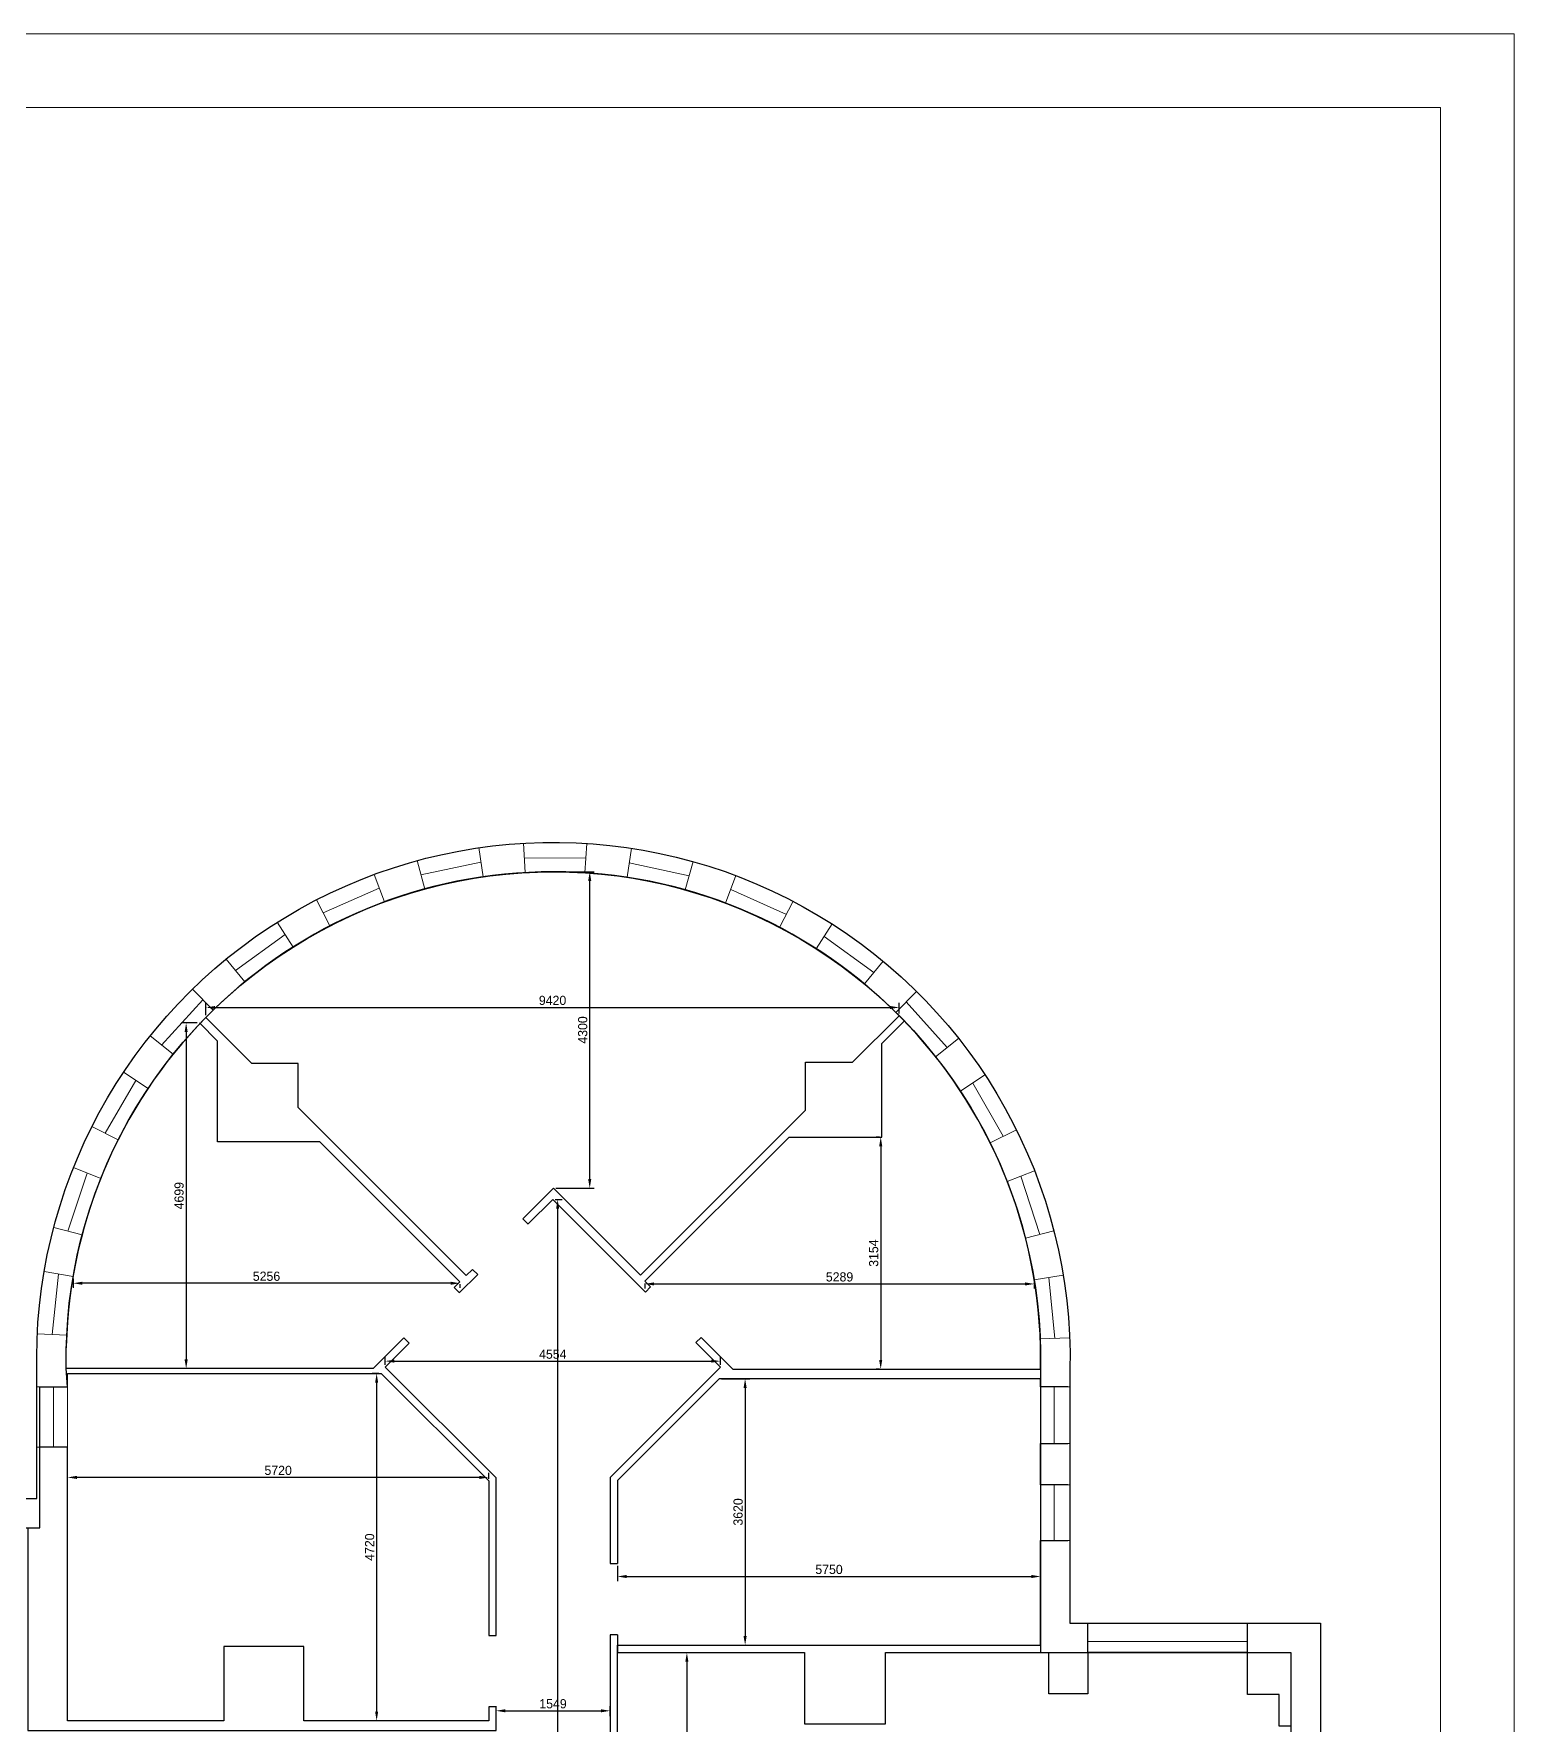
# Model space of a CAD drawing. Header units: millimetres. Extents: x 1179129 to 1254729, y -52846 to 614.
# Drawn here: x 1234617 to 1254729, y -22354 to 614 of the extents above; entities that cross this region are included whole.
import ezdxf

# ---------------------------------------------------------------- set-up
doc = ezdxf.new("R2010")
doc.units = ezdxf.units.MM

msp = doc.modelspace()

# ---------------------------------------------------------------- linework, layer by layer
at = {"color": 0, "lineweight": -2, "transparency": 16777216}
for p, q in [((1241708, -10771), (1242232, -10771)), ((1242170, -14946), (1242170, -10896)), ((1236955, -12720), (1236955, -12553)), ((1237080, -12616), (1246250, -12616)), ((1246375, -12696), (1246375, -12553)), ((1236836, -12824), (1236625, -12824)), ((1236687, -12949), (1236687, -17398)), ((1246107, -14376), (1246061, -14376)), ((1246123, -14501), (1246123, -17405)), ((1241711, -15071), (1242232, -15071)), ((1241699, -15225), (1241797, -15225)), ((1241734, -15350), (1241734, -36364)), ((1235152, -16302), (1235152, -16425)), ((1240282, -16363), (1235277, -16363)), ((1240407, -16375), (1240407, -16425)), ((1242919, -16366), (1242919, -16434)), ((1243044, -16372), (1248084, -16372)), ((1248209, -16347), (1248209, -16434)), ((1239391, -17470), (1239391, -17359)), ((1239516, -17421), (1243820, -17421)), ((1243945, -17470), (1243945, -17359)), ((1236836, -17523), (1236625, -17523)), ((1239304, -17588), (1239212, -17588)), ((1243958, -17660), (1244343, -17660)), ((1246107, -17530), (1246061, -17530)), ((1239275, -17713), (1239275, -22183)), ((1244281, -17785), (1244281, -21155)), ((1235077, -19018), (1235077, -18939)), ((1240672, -19001), (1235202, -19001)), ((1240797, -19018), (1240797, -18939)), ((1242546, -20202), (1242546, -20410)), ((1248296, -20202), (1248296, -20410)), ((1242671, -20347), (1248171, -20347)), ((1243958, -21280), (1244343, -21280)), ((1243371, -21380), (1243552, -21380)), ((1243490, -21505), (1243490, -25685)), ((1240897, -22246), (1240897, -22110)), ((1241022, -22172), (1242321, -22172)), ((1242446, -22246), (1242446, -22110)), ((1239304, -22308), (1239212, -22308))]:
    msp.add_line(p, q, dxfattribs=at)
at = {"color": 251, "lineweight": 5, "true_color": 0x636466}
msp.add_lwpolyline([(1179129, -52846), (1254729, -52846), (1254729, 614), (1179129, 614), (1179129, -52846)], dxfattribs=at)
msp.add_lwpolyline([(1180129, -51846), (1253729, -51846), (1253729, -386), (1180129, -386)], close=True, dxfattribs=at)
msp.add_lwpolyline([(1197567, -12188), (1205379, -12188), (1205379, -10896), (1214059, -10896), (1214059, -12218), (1232267, -12218), (1232267, -19288), (1234657, -19288), (1234657, -17368), (1234657, -17368, -1.008634), (1248694, -17534), (1248694, -20980), (1252096, -20980), (1252096, -30710)], format="xyb")
at = {"lineweight": 5}
for points in [[(1240720, -10840), (1240663, -10444)], [(1240720, -10840), (1240663, -10444)], [(1241295, -10782), (1241272, -10383)], [(1242103, -10785), (1242129, -10386)], [(1242677, -10847), (1242738, -10452)], [(1239929, -11006), (1239824, -10620)], [(1243467, -11018), (1243576, -10633)], [(1239380, -11182), (1239241, -10807)], [(1244016, -11198), (1244157, -10824)], [(1244016, -11198), (1244157, -10824)], [(1238640, -11508), (1238457, -11153)], [(1238640, -11508), (1238457, -11153)], [(1244749, -11527), (1244935, -11173)], [(1238139, -11795), (1237925, -11457)], [(1245248, -11817), (1245464, -11481)], [(1237483, -12268), (1237230, -11959)], [(1245901, -12294), (1246156, -11986)], [(1245901, -12294), (1246156, -11986)], [(1237053, -12653), (1236774, -12367)], [(1246329, -12682), (1246610, -12397)], [(1236510, -13252), (1236198, -13002)], [(1246868, -13284), (1247182, -13036)], [(1236169, -13718), (1235836, -13496)], [(1236169, -13718), (1235836, -13496)], [(1247206, -13752), (1247540, -13532)], [(1235764, -14412), (1235407, -14232)], [(1247609, -14453), (1247967, -14276)], [(1235527, -14939), (1235156, -14791)], [(1247842, -14981), (1248214, -14836)], [(1247842, -14981), (1248214, -14836)], [(1235274, -15706), (1234888, -15605)], [(1235274, -15706), (1234888, -15605)], [(1235274, -15706), (1234888, -15605)], [(1248090, -15750), (1248477, -15651)], [(1235152, -16271), (1234758, -16203)], [(1248209, -16316), (1248603, -16251)], [(1235064, -17070), (1234665, -17050)], [(1235064, -17070), (1234665, -17050)], [(1248291, -17120), (1248690, -17103)], [(1248291, -17120), (1248690, -17103)], [(1234697, -17770), (1234657, -17770)], [(1235077, -17768), (1235077, -18588)], [(1248296, -17770), (1248296, -18540)], [(1248666, -17770), (1248694, -17770)], [(1234697, -18588), (1234657, -18588)], [(1248666, -18540), (1248694, -18540)], [(1248296, -19100), (1248296, -19860)], [(1248666, -19100), (1248694, -19100)], [(1248666, -19860), (1248694, -19860)], [(1245086, -21380), (1245086, -22350), (1246186, -22350), (1246186, -21380), (1248406, -21380), (1248406, -21940), (1248936, -21940), (1248936, -21380), (1251106, -21380), (1251106, -21950), (1251536, -21950), (1251536, -22380)]]:
    msp.add_lwpolyline(points, dxfattribs=at)
at = {"color": 1, "lineweight": 30}
msp.add_lwpolyline([(1197967, -12588), (1205779, -12588), (1205779, -11296), (1213659, -11296), (1213659, -12618), (1231867, -12618), (1231867, -19688), (1234697, -19688), (1234697, -17768), (1235077, -17768), (1235058, -17523, -1.020731), (1248294, -17530), (1248294, -21380), (1251696, -21380), (1251696, -30310)], format="xyb", dxfattribs=at)
at = {"color": 5, "lineweight": 5}
for points in [[(1239877, -10813), (1240692, -10642)], [(1241283, -10582), (1242116, -10585)], [(1242708, -10649), (1243521, -10825)], [(1238548, -11331), (1239310, -10995)], [(1244087, -11011), (1244842, -11350)], [(1237357, -12113), (1238032, -11626)], [(1245356, -11649), (1246029, -12140)], [(1236354, -13127), (1236913, -12510)], [(1246470, -12539), (1247025, -13160)], [(1235586, -14322), (1236003, -13607)], [(1247373, -13642), (1247788, -14364)], [(1235081, -15656), (1235342, -14865)], [(1248028, -14908), (1248284, -15701)], [(1234865, -17060), (1234955, -16237)], [(1248406, -16283), (1248490, -17112)], [(1234887, -18588), (1234887, -17768)], [(1248481, -18540), (1248481, -17770)], [(1248481, -19860), (1248481, -19100)], [(1251106, -21230), (1248936, -21230)]]:
    msp.add_lwpolyline(points, dxfattribs=at)
for points in [[(1237115, -13072), (1236868, -12824)], [(1237578, -13375), (1236949, -12746)], [(1246375, -12728), (1245742, -13360)], [(1246138, -13106), (1246445, -12799)], [(1238505, -14442), (1237115, -14442), (1237115, -13072)], [(1244878, -14376), (1246138, -14376), (1246138, -13106)], [(1240492, -16259), (1238208, -13975), (1238208, -13375), (1237578, -13375)], [(1245102, -14010), (1245102, -13360), (1245742, -13360)], [(1245102, -14010), (1242861, -16252)], [(1238505, -14442), (1240407, -16344)], [(1238590, -14357), (1240492, -16259)], [(1242919, -16335), (1244878, -14376)], [(1241263, -15488), (1241680, -15071)], [(1241680, -15071), (1242861, -16252)], [(1241334, -15559), (1241335, -15557), (1241668, -15225)], [(1241668, -15225), (1241993, -15550), (1242679, -16236), (1242926, -16483)], [(1241263, -15488), (1241334, -15559)], [(1240400, -16492), (1240402, -16490), (1240648, -16245)], [(1240577, -16174), (1240492, -16259)], [(1240577, -16174), (1240648, -16245)], [(1240329, -16421), (1240407, -16344)], [(1240329, -16421), (1240400, -16492)], [(1242919, -16335), (1242997, -16412)], [(1242997, -16412), (1242926, -16483)], [(1235058, -17523), (1235058, -17223)], [(1239645, -17105), (1239228, -17523)], [(1239391, -17501), (1239716, -17176)], [(1239645, -17105), (1239716, -17176)], [(1243683, -17098), (1243612, -17169)], [(1243612, -17169), (1243945, -17501)], [(1243683, -17098), (1244114, -17530)], [(1248294, -17530), (1248294, -17223)], [(1234697, -17770), (1234697, -17768), (1235077, -17768), (1235077, -17588), (1239336, -17588)], [(1239228, -17523), (1235058, -17523)], [(1239336, -17588), (1240797, -19049), (1240797, -21148)], [(1240897, -19008), (1239391, -17501)], [(1243945, -17501), (1242446, -19000)], [(1243945, -17501), (1242446, -19000), (1242446, -20170)], [(1243927, -17660), (1242546, -19042), (1242546, -20170)], [(1248296, -17660), (1243927, -17660)], [(1244114, -17530), (1248294, -17530)], [(1248666, -17770), (1248296, -17770), (1248296, -17660)], [(1240797, -22118), (1240797, -22308), (1238287, -22308), (1238287, -21298), (1237197, -21298), (1237197, -22308), (1235077, -22308), (1235077, -18588), (1234697, -18588)], [(1248666, -19100), (1248296, -19100), (1248296, -18540), (1248666, -18540)], [(1240797, -21148), (1240897, -21148), (1240897, -19008)], [(1242446, -19000), (1242446, -20170), (1242546, -20170)], [(1229937, -22778), (1229937, -22368), (1230347, -22368), (1230347, -21328), (1229937, -21328), (1229937, -19688), (1230717, -19688), (1230717, -19588), (1231687, -19588), (1231687, -19688), (1234537, -19688), (1234537, -22438), (1240897, -22438), (1240897, -22118), (1240797, -22118)], [(1242546, -21140), (1242546, -21280), (1248296, -21280), (1248296, -19860), (1248666, -19860)], [(1248936, -21380), (1248936, -20980)], [(1251106, -21380), (1251106, -20980)], [(1242546, -21140), (1242446, -21140), (1242446, -24700), (1242546, -24700)], [(1242546, -24700), (1242546, -21280), (1242546, -21380), (1245086, -21380)], [(1245086, -21380), (1245086, -22350), (1246186, -22350), (1246186, -21380)], [(1246186, -21380), (1248406, -21380)], [(1251696, -22380), (1251536, -22380), (1251536, -21950), (1251106, -21950), (1251106, -21380), (1248936, -21380), (1248936, -21940), (1248406, -21940)], [(1248406, -21940), (1248406, -21380)], [(1248936, -21380), (1251106, -21380)]]:
    msp.add_lwpolyline(points)
msp.add_arc((1241676, -17391), 6620, 1.4583, 178.5417)
at = {"color": 0, "transparency": 16777216}
for points in [[(1242149, -10896), (1242191, -10896), (1242170, -10771)], [(1237080, -12595), (1237080, -12636), (1236955, -12616)], [(1246250, -12595), (1246250, -12636), (1246375, -12616)], [(1236666, -12949), (1236708, -12949), (1236687, -12824)], [(1246102, -14501), (1246144, -14501), (1246123, -14376)], [(1242149, -14946), (1242191, -14946), (1242170, -15071)], [(1241713, -15350), (1241755, -15350), (1241734, -15225)], [(1235277, -16342), (1235277, -16383), (1235152, -16363)], [(1240282, -16342), (1240282, -16383), (1240407, -16363)], [(1243044, -16351), (1243044, -16393), (1242919, -16372)], [(1248084, -16351), (1248084, -16393), (1248209, -16372)], [(1236666, -17398), (1236708, -17398), (1236687, -17523)], [(1239516, -17401), (1239516, -17442), (1239391, -17421)], [(1243820, -17401), (1243820, -17442), (1243945, -17421)], [(1246102, -17405), (1246144, -17405), (1246123, -17530)], [(1239254, -17713), (1239296, -17713), (1239275, -17588)], [(1244260, -17785), (1244302, -17785), (1244281, -17660)], [(1235202, -18980), (1235202, -19022), (1235077, -19001)], [(1240672, -18980), (1240672, -19022), (1240797, -19001)], [(1242671, -20326), (1242671, -20368), (1242546, -20347)], [(1248171, -20326), (1248171, -20368), (1248296, -20347)], [(1244260, -21155), (1244302, -21155), (1244281, -21280)], [(1243469, -21505), (1243510, -21505), (1243490, -21380)], [(1239254, -22183), (1239296, -22183), (1239275, -22308)], [(1241022, -22151), (1241022, -22193), (1240897, -22172)], [(1242321, -22151), (1242321, -22193), (1242446, -22172)]]:
    msp.add_solid(points, dxfattribs=at)

# ---------------------------------------------------------------- texts
at = {"color": 0, "transparency": 16777216, "char_height": 125, "attachment_point": 5}
for s, insert in [('9420', (1241665, -12520)), ('5256', (1237779, -16268)), ('5289', (1245564, -16277)), ('4554', (1241668, -17327)), ('5720', (1237937, -18906)), ('5750', (1245421, -20252)), ('1549', (1241671, -22077))]:
    msp.add_mtext(s, dxfattribs=dict(at, insert=insert))
at = {"color": 0, "transparency": 16777216, "char_height": 125, "attachment_point": 5, "rotation": 90}
for s, insert in [('4300', (1242075, -12921)), ('4699', (1236592, -15173)), ('3154', (1246028, -15953)), ('3620', (1244186, -19470)), ('4720', (1239180, -19948))]:
    msp.add_mtext(s, dxfattribs=dict(at, insert=insert))

doc.saveas('drawing.dxf')
